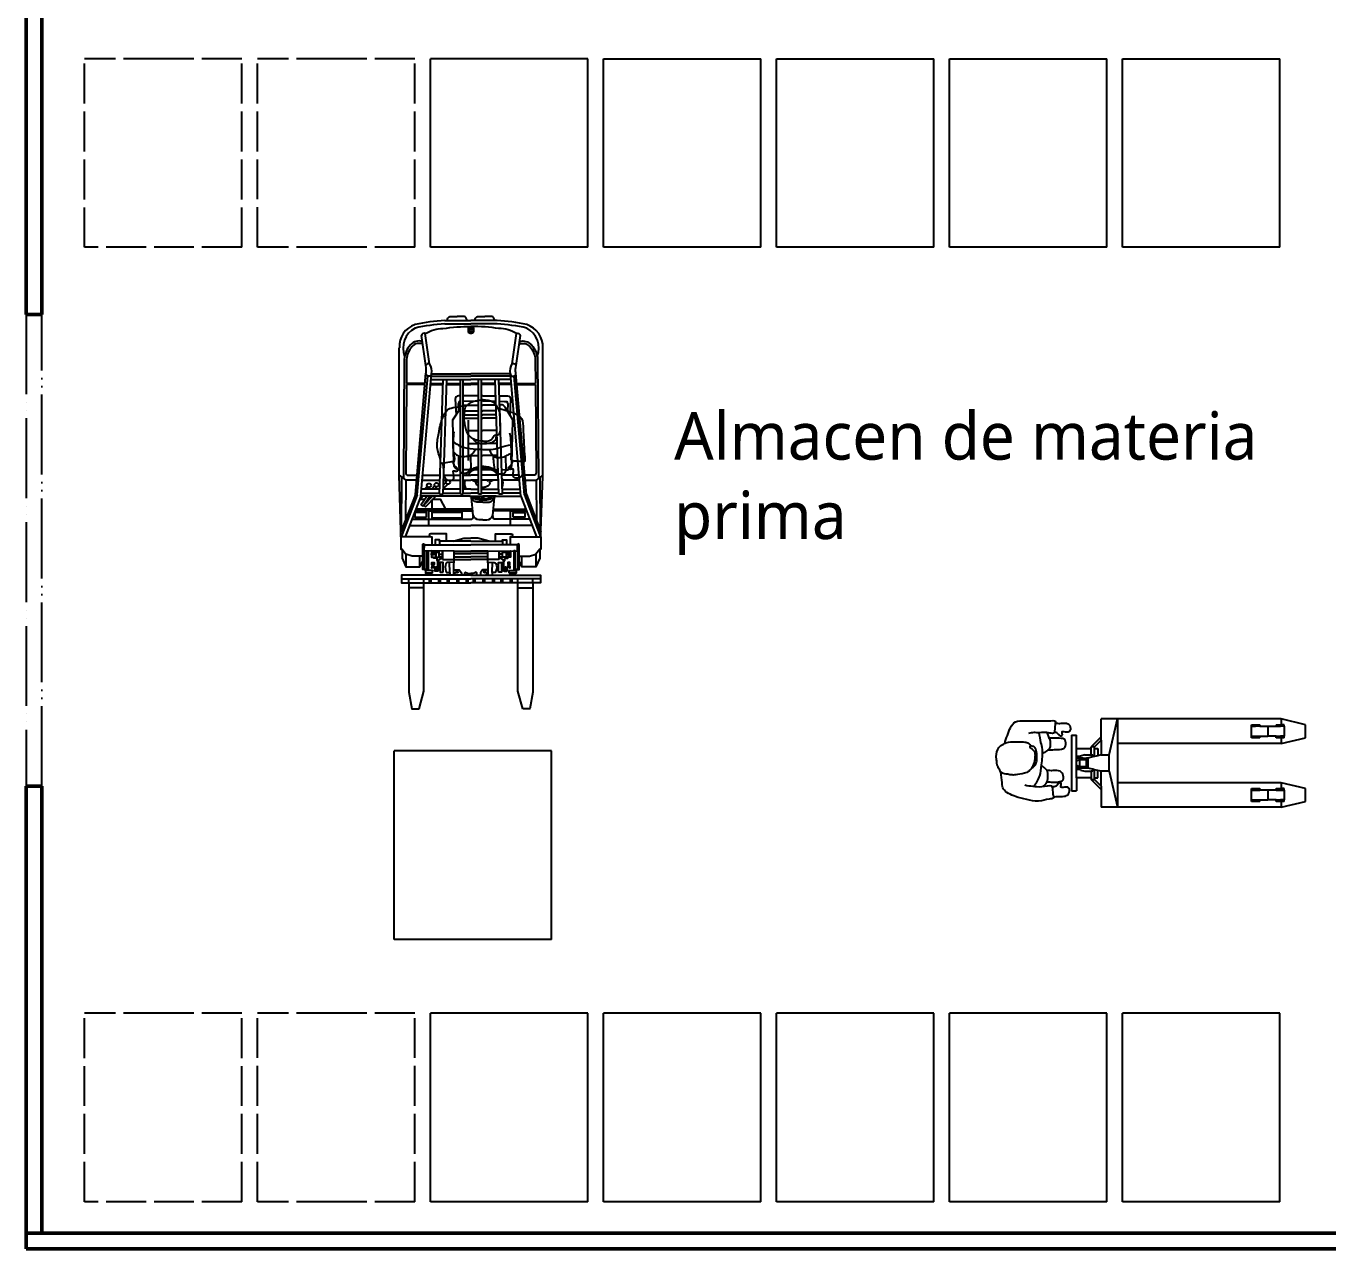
# Model space of a CAD drawing. Header units: millimetres. Extents: x 44692 to 659456, y -26273 to 96111.
# Drawn here: x 134160 to 142438, y -19262 to -11486 of the extents above; entities that cross this region are included whole.
import ezdxf

# ---------------------------------------------------------------- set-up
doc = ezdxf.new("R2010")
doc.units = ezdxf.units.MM
doc.header["$LTSCALE"] = 100
doc.linetypes.add('DASHEDX2', pattern=[3.048, 2.54, -0.508])
doc.linetypes.add('DIVIDEX2', pattern=[6.604, 5.08, -0.508, 0, -0.508, 0, -0.508])
for name, color, linetype in [('Area proceso', 90, 'DASHEDX2'), ('Mesas-estantes', 230, 'Continuous'), ('Personal', 171, 'Continuous'), ('Puertas', 43, 'DIVIDEX2'), ('rotulo', 211, 'Continuous'), ('Transporte semielaborado', 30, 'Continuous')]:
    doc.layers.add(name, color=color, linetype=linetype)
doc.layers.add('Paredes', color=7, linetype='Continuous', lineweight=50)
doc.styles.add('OpenSans', font='OpenSans-Regular.ttf')

# ---------------------------------------------------------------- blocks, each defined once
blk = doc.blocks.new('pa17-16')
for points, knots in [([(5.5575, 2.4391), (5.5549, 2.4218), (5.5525, 2.3852), (5.5491, 2.3329), (5.5712, 2.2599), (5.5431, 2.2589), (5.5029, 2.2526), (5.4793, 2.2435), (5.4785, 2.2813), (5.4499, 2.3438), (5.4658, 2.4235), (5.4776, 2.5033), (5.5116, 2.5798), (5.5552, 2.585), (5.608, 2.5962), (5.6336, 2.6001)], [0, 0, 0, 0, 0.404899, 0.829805, 1.276298, 1.516647, 1.885942, 2.122553, 2.418487, 2.881882, 3.382407, 3.897515, 4.613825, 5.020942, 5.393355, 5.393355, 5.393355, 5.393355]), ([(5.62, 2.5537), (5.6188, 2.5427), (5.6154, 2.5253), (5.6223, 2.4901), (5.6346, 2.4293), (5.661, 2.4064), (5.685, 2.3908), (5.7322, 2.3832), (5.7723, 2.3842), (5.7881, 2.3969), (5.8018, 2.4268), (5.8146, 2.4162), (5.8324, 2.4305), (5.8382, 2.4568), (5.8318, 2.5038), (5.8344, 2.5615), (5.8137, 2.5937), (5.7944, 2.6284), (5.7307, 2.6388), (5.7037, 2.6296), (5.6679, 2.626), (5.6442, 2.6055), (5.6228, 2.5961), (5.6214, 2.5667), (5.62, 2.5537)], [0, 0, 0, 0, 0.297584, 0.631064, 1.068635, 1.39533, 1.69617, 2.097861, 2.458938, 2.716293, 3.010442, 3.199165, 3.447293, 3.731671, 4.119196, 4.541864, 4.881702, 5.22714, 5.673063, 5.989311, 6.327668, 6.644571, 6.906626, 7.259736, 7.259736, 7.259736, 7.259736]), ([(5.8196, 2.5846), (5.837, 2.5819), (5.8817, 2.5675), (5.9755, 2.5418), (5.972, 2.4609), (5.9791, 2.3926), (5.9812, 2.315), (5.9891, 2.2612), (5.9692, 2.2664), (5.9401, 2.2663), (5.9063, 2.2668), (5.9005, 2.2811), (5.909, 2.3184), (5.9007, 2.3606), (5.9019, 2.4011), (5.8964, 2.4238), (5.8933, 2.4348)], [6.682038, 6.682038, 6.682038, 6.682038, 7.076266, 7.806153, 8.304227, 8.77662, 9.284333, 9.649979, 9.844608, 10.160206, 10.472731, 10.661147, 10.998544, 11.371438, 11.724832, 12.051545, 12.051545, 12.051545, 12.051545]), ([(5.5522, 2.3809), (5.573, 2.3653), (5.6222, 2.3398), (5.6924, 2.3383), (5.7952, 2.3323), (5.8376, 2.352), (5.881, 2.3613), (5.9019, 2.366)], [0, 0, 0, 0, 0.49262, 0.970296, 1.525877, 1.91054, 2.357805, 2.357805, 2.357805, 2.357805]), ([(5.6724, 2.3994), (5.675, 2.3947), (5.6837, 2.383), (5.7041, 2.3718), (5.7348, 2.3697), (5.774, 2.3728), (5.8085, 2.3874), (5.8116, 2.4015), (5.8144, 2.4199)], [0.121052, 0.121052, 0.121052, 0.121052, 0.297289, 0.584433, 0.895396, 1.26174, 1.600834, 1.760925, 1.760925, 1.760925, 1.760925]), ([(5.5552, 2.3206), (5.5597, 2.3147), (5.5706, 2.3043), (5.5892, 2.2916), (5.6248, 2.2913), (5.6613, 2.2967), (5.6731, 2.3154), (5.6858, 2.3299), (5.6912, 2.3378)], [0, 0, 0, 0, 0.262594, 0.520609, 0.853848, 1.185107, 1.43842, 1.738028, 1.738028, 1.738028, 1.738028]), ([(5.5867, 2.2952), (5.5866, 2.2877), (5.5872, 2.2667), (5.5883, 2.1873), (5.6353, 2.19), (5.6673, 2.2128), (5.6606, 2.2618), (5.6599, 2.2881), (5.6606, 2.3008)], [0.078483, 0.078483, 0.078483, 0.078483, 0.321516, 0.797556, 1.122606, 1.448668, 1.830958, 2.166281, 2.166281, 2.166281, 2.166281]), ([(5.7713, 2.3359), (5.7736, 2.3305), (5.7786, 2.3203), (5.7954, 2.2951), (5.8154, 2.2848), (5.8612, 2.2906), (5.8838, 2.3057), (5.8988, 2.3117), (5.9058, 2.3148)], [0, 0, 0, 0, 0.233477, 0.532145, 0.79329, 1.163492, 1.458071, 1.725911, 1.725911, 1.725911, 1.725911]), ([(5.7943, 2.2992), (5.7951, 2.2858), (5.7984, 2.2614), (5.8038, 2.2002), (5.8255, 2.1869), (5.8672, 2.191), (5.8755, 2.2117), (5.8718, 2.2605), (5.8715, 2.286), (5.871, 2.2978)], [0, 0, 0, 0, 0.353805, 0.775896, 1.041599, 1.377968, 1.615337, 2.001902, 2.313716, 2.313716, 2.313716, 2.313716]), ([(5.4915, 2.2484), (5.4936, 2.2374), (5.4981, 2.215), (5.4968, 2.1806), (5.512, 2.1445), (5.5569, 2.147), (5.5634, 2.1681), (5.5498, 2.2128), (5.5753, 2.1995), (5.5912, 2.209), (5.5741, 2.2257), (5.5617, 2.2339), (5.5559, 2.2515), (5.5556, 2.26)], [0, 0, 0, 0, 0.324329, 0.654038, 0.980089, 1.31306, 1.562526, 1.890179, 2.123217, 2.319335, 2.559559, 2.78492, 3.066636, 3.066636, 3.066636, 3.066636]), ([(5.9713, 2.2652), (5.9703, 2.2553), (5.9686, 2.234), (5.9786, 2.2017), (5.9668, 2.1644), (5.9218, 2.1628), (5.9134, 2.1832), (5.9229, 2.229), (5.8988, 2.2135), (5.882, 2.2215), (5.8976, 2.2397), (5.908, 2.248), (5.912, 2.2618), (5.9127, 2.2683)], [0.038839, 0.038839, 0.038839, 0.038839, 0.324329, 0.654038, 0.980089, 1.31306, 1.562526, 1.890179, 2.123217, 2.319335, 2.559559, 2.78492, 2.989829, 2.989829, 2.989829, 2.989829])]:
    blk.add_open_spline(points, degree=3, knots=knots)

msp = doc.modelspace()

# ---------------------------------------------------------------- linework, layer by layer
at = {"layer": 'Area proceso'}
for p, q in [((135032.328, -11693.923), (134532.328, -11693.923)), ((134532.328, -12892.546), (134532.328, -11693.923)), ((135532.328, -11693.923), (135032.328, -11693.923)), ((135532.328, -12892.546), (135532.328, -11693.923)), ((136132.327, -11693.586), (135632.327, -11693.586)), ((135632.327, -12892.208), (135632.327, -11693.586)), ((136632.327, -11693.586), (136132.327, -11693.586)), ((136632.327, -12892.208), (136632.327, -11693.586)), ((135532.328, -12892.546), (134532.328, -12892.546)), ((136132.327, -12892.208), (135632.327, -12892.208)), ((136632.327, -12892.208), (136132.327, -12892.208)), ((135032.328, -17763.318), (134532.328, -17763.318)), ((134532.328, -18961.941), (134532.328, -17763.318)), ((135532.328, -17763.318), (135032.328, -17763.318)), ((135532.328, -18961.941), (135532.328, -17763.318)), ((136132.327, -17762.981), (135632.327, -17762.981)), ((135632.327, -18961.604), (135632.327, -17762.981)), ((136632.327, -17762.981), (136132.327, -17762.981)), ((136632.327, -18961.604), (136632.327, -17762.981)), ((135532.328, -18961.941), (134532.328, -18961.941)), ((136132.327, -18961.604), (135632.327, -18961.604)), ((136632.327, -18961.604), (136132.327, -18961.604))]:
    msp.add_line(p, q, dxfattribs=at)
at = {"layer": 'Mesas-estantes'}
for p, q in [((137232.327, -11693.586), (136732.327, -11693.586)), ((136732.327, -12892.208), (136732.327, -11693.586)), ((137732.327, -11693.586), (137232.327, -11693.586)), ((137732.327, -12892.208), (137732.327, -11693.586)), ((137832.327, -12891.871), (137832.327, -11693.248)), ((137832.327, -11693.248), (138832.327, -11693.248)), ((138832.327, -12891.871), (138832.327, -11693.248)), ((138932.327, -12891.871), (138932.327, -11693.248)), ((138932.327, -11693.248), (139932.327, -11693.248)), ((139932.327, -12891.871), (139932.327, -11693.248)), ((140032.327, -12891.871), (140032.327, -11693.248)), ((140032.327, -11693.248), (141032.327, -11693.248)), ((141032.327, -12891.871), (141032.327, -11693.248)), ((141132.327, -12891.871), (141132.327, -11693.248)), ((141132.327, -11693.248), (142132.327, -11693.248)), ((142132.327, -12891.871), (142132.327, -11693.248)), ((137732.327, -12892.208), (136732.327, -12892.208)), ((138332.327, -12891.871), (137832.327, -12891.871)), ((138832.327, -12891.871), (138332.327, -12891.871)), ((139432.327, -12891.871), (138932.327, -12891.871)), ((139932.327, -12891.871), (139432.327, -12891.871)), ((140532.327, -12891.871), (140032.327, -12891.871)), ((141032.327, -12891.871), (140532.327, -12891.871)), ((141632.327, -12891.871), (141132.327, -12891.871)), ((142132.327, -12891.871), (141632.327, -12891.871)), ((137000.542, -16094.527), (136500.542, -16094.527)), ((136500.542, -17293.15), (136500.542, -16094.527)), ((137500.542, -16094.527), (137000.542, -16094.527)), ((137500.542, -17293.15), (137500.542, -16094.527)), ((137500.542, -17293.15), (136500.542, -17293.15)), ((137232.327, -17762.981), (136732.327, -17762.981)), ((136732.327, -18961.604), (136732.327, -17762.981)), ((137732.327, -17762.981), (137232.327, -17762.981)), ((137732.327, -18961.604), (137732.327, -17762.981)), ((138332.327, -17762.644), (137832.327, -17762.644)), ((137832.327, -18961.267), (137832.327, -17762.644)), ((138832.327, -17762.644), (138332.327, -17762.644)), ((138832.327, -18961.267), (138832.327, -17762.644)), ((139432.327, -17762.644), (138932.327, -17762.644)), ((138932.327, -18961.267), (138932.327, -17762.644)), ((139932.327, -17762.644), (139432.327, -17762.644)), ((139932.327, -18961.267), (139932.327, -17762.644)), ((140532.327, -17762.644), (140032.327, -17762.644)), ((140032.327, -18961.267), (140032.327, -17762.644)), ((141032.327, -17762.644), (140532.327, -17762.644)), ((141032.327, -18961.267), (141032.327, -17762.644)), ((141632.327, -17762.644), (141132.327, -17762.644)), ((141132.327, -18961.267), (141132.327, -17762.644)), ((142132.327, -17762.644), (141632.327, -17762.644)), ((142132.327, -18961.267), (142132.327, -17762.644)), ((137232.327, -18961.604), (136732.327, -18961.604)), ((137732.327, -18961.604), (137232.327, -18961.604)), ((138332.327, -18961.267), (137832.327, -18961.267)), ((138832.327, -18961.267), (138332.327, -18961.267)), ((139432.327, -18961.267), (138932.327, -18961.267)), ((139932.327, -18961.267), (139432.327, -18961.267)), ((140532.327, -18961.267), (140032.327, -18961.267)), ((141032.327, -18961.267), (140532.327, -18961.267)), ((141632.327, -18961.267), (141132.327, -18961.267)), ((142132.327, -18961.267), (141632.327, -18961.267))]:
    msp.add_line(p, q, dxfattribs=at)
at = {"layer": 'Paredes', "color": 0}
for p, q in [((134159.675, -12764.358), (134159.675, -3021.917)), ((134159.675, -12764.358), (134159.675, -12864.358)), ((137025.572, -19161.604), (137125.572, -19161.604)), ((134159.675, -19261.604), (143310.452, -19261.604))]:
    msp.add_line(p, q, dxfattribs=at)
at = {"layer": 'Paredes'}
for p, q in [((134259.675, -10476.822), (134259.675, -13318.822)), ((134259.675, -12864.358), (134259.675, -10622.68)), ((134159.675, -12864.358), (134159.675, -13318.822)), ((134259.675, -13318.822), (134259.675, -12864.358)), ((134159.675, -13318.822), (134259.675, -13318.822)), ((134159.675, -17512.981), (134159.675, -16318.822)), ((134159.675, -16318.822), (134259.675, -16318.822)), ((134259.675, -17512.981), (134259.675, -16318.822)), ((134159.675, -17512.981), (134159.675, -19261.604)), ((134259.675, -19161.604), (134259.675, -17512.981)), ((134159.675, -19161.604), (137025.572, -19161.604)), ((137125.572, -19161.604), (143110.452, -19161.604))]:
    msp.add_line(p, q, dxfattribs=at)
at = {"layer": 'Puertas'}
for p, q in [((134159.675, -13318.822), (134159.675, -16318.822)), ((134259.675, -16318.822), (134259.675, -13318.822))]:
    msp.add_line(p, q, dxfattribs=at)
at = {"layer": 'Transporte semielaborado'}
for p, q in [((136821.967, -13358.022), (136988.467, -13358.022)), ((136821.967, -13379.528), (136988.467, -13379.528)), ((137154.966, -13358.022), (136988.467, -13358.022)), ((137154.966, -13379.528), (136988.467, -13379.528)), ((136531.237, -14349.942), (136531.237, -13531.703)), ((137445.696, -14349.942), (137445.696, -13531.703)), ((136635.973, -14463.298), (136702.621, -13693.523)), ((136670.438, -14475.465), (136737.875, -13696.576)), ((136734.774, -13732.383), (136988.467, -13732.383)), ((136737.875, -13696.576), (136988.467, -13696.576)), ((136788.034, -14462.709), (136812.022, -13732.383)), ((136811.064, -14462.709), (136835.053, -13732.383)), ((137239.058, -13696.576), (136988.467, -13696.576)), ((137242.159, -13732.383), (136988.467, -13732.383)), ((137165.869, -14462.709), (137141.88, -13732.383)), ((137188.899, -14462.709), (137164.911, -13732.383)), ((137306.495, -14475.465), (137239.058, -13696.576)), ((137340.96, -14463.298), (137274.312, -13693.523)), ((136543.565, -14692.33), (136531.237, -14341.885)), ((136812.228, -14427.276), (136840.678, -14397.926)), ((136998.777, -14372.779), (137024.116, -14386.676)), ((137020.868, -14372.779), (137031.081, -14378.607)), ((137109.094, -14372.779), (137098.881, -14378.607)), ((137131.184, -14372.779), (137105.846, -14386.676)), ((137433.368, -14692.33), (137445.696, -14349.942)), ((136657.976, -14508.189), (136681.445, -14475.465)), ((136828.749, -14475.465), (136670.438, -14475.465)), ((136681.713, -14538.151), (136726.671, -14475.465)), ((136700.073, -14542.979), (136765.517, -14475.465)), ((136713.349, -14430.979), (136721.728, -14419.296)), ((136758.575, -14430.979), (136769.597, -14415.611)), ((136981.778, -14475.465), (136823.467, -14475.465)), ((137003.167, -14598.089), (136991.136, -14483.491)), ((137059.321, -14430.979), (137059.321, -14418.921)), ((137059.321, -14491.899), (137059.321, -14475.465)), ((137070.641, -14430.979), (137070.641, -14418.896)), ((137070.641, -14491.886), (137070.641, -14475.465)), ((137126.795, -14598.089), (137138.826, -14483.491)), ((137148.184, -14475.465), (137306.495, -14475.465)), ((136998.863, -14557.097), (136638.953, -14557.097)), ((136669.4, -14529.32), (136681.713, -14538.151)), ((136689.193, -14532.432), (136700.073, -14542.979)), ((136721.275, -14569.105), (137000.124, -14569.105)), ((137240.868, -14569.105), (137129.838, -14569.105)), ((137131.099, -14557.097), (137337.981, -14557.097)), ((136614.273, -14620.547), (136994.255, -14620.547)), ((137362.661, -14620.547), (137135.707, -14620.547)), ((136543.565, -14732.692), (136543.565, -14692.33)), ((137433.368, -14732.692), (137433.368, -14692.33)), ((141099.043, -15891.482), (140995.029, -15891.482)), ((140995.029, -16004.271), (140995.029, -15891.482)), ((141047.036, -16120.313), (141099.043, -15891.482)), ((142139.183, -15891.482), (141099.043, -15891.482)), ((141099.043, -15891.482), (141099.043, -16047.503)), ((142139.183, -15891.482), (142139.183, -15927.887)), ((142295.204, -15927.887), (142139.183, -15891.482)), ((141951.958, -15927.887), (141976.941, -15927.887)), ((141951.958, -15938.288), (141951.958, -15927.887)), ((141951.958, -16000.697), (141951.958, -15938.288)), ((141951.958, -15938.288), (141976.941, -15938.288)), ((141976.941, -15927.887), (141976.941, -15938.288)), ((141976.941, -15927.887), (142003.965, -15927.887)), ((142003.965, -15938.288), (141976.941, -15938.288)), ((142003.965, -15927.887), (142003.965, -15938.288)), ((142003.965, -15938.288), (142055.972, -15938.288)), ((142055.972, -15938.288), (142055.972, -16000.697)), ((142055.972, -15938.288), (142107.979, -15938.288)), ((142107.979, -15927.887), (142107.979, -15938.288)), ((142107.979, -15927.887), (142135.003, -15927.887)), ((142107.979, -15938.288), (142135.003, -15938.288)), ((142135.003, -15938.288), (142135.003, -15927.887)), ((142135.003, -15927.887), (142139.183, -15927.887)), ((142159.986, -15938.288), (142135.003, -15938.288)), ((142159.986, -15927.887), (142139.183, -15927.887)), ((142159.986, -15938.288), (142159.986, -15927.887)), ((142159.986, -15938.288), (142159.986, -16000.697)), ((142295.204, -16011.098), (142295.204, -15927.887)), ((140807.803, -15995.496), (140839.007, -15995.496)), ((140807.803, -15995.496), (140807.803, -16349.144)), ((140839.007, -16078.707), (140839.007, -15995.496)), ((140995.029, -16004.271), (140932.62, -16068.306)), ((140995.029, -16025.616), (140953.423, -16068.306)), ((140995.029, -16025.616), (140995.029, -16004.271)), ((140995.029, -16025.616), (140995.029, -16120.313)), ((141099.043, -16047.503), (141099.043, -16297.137)), ((142139.183, -16047.503), (141099.043, -16047.503)), ((141951.958, -16011.098), (141951.958, -16000.697)), ((141951.958, -16000.697), (141976.941, -16000.697)), ((141976.941, -16011.098), (141951.958, -16011.098)), ((141976.941, -16011.098), (141976.941, -16000.697)), ((141976.941, -16000.697), (142003.965, -16000.697)), ((142003.965, -16011.098), (141976.941, -16011.098)), ((142003.965, -16011.098), (142003.965, -16000.697)), ((142003.965, -16000.697), (142055.972, -16000.697)), ((142107.979, -16000.697), (142055.972, -16000.697)), ((142107.979, -16000.697), (142135.003, -16000.697)), ((142107.979, -16011.098), (142107.979, -16000.697)), ((142135.003, -16011.098), (142107.979, -16011.098)), ((142135.003, -16011.098), (142135.003, -16000.697)), ((142159.986, -16000.697), (142135.003, -16000.697)), ((142139.183, -16011.098), (142135.003, -16011.098)), ((142139.183, -16047.503), (142295.204, -16011.098)), ((142139.183, -16011.098), (142139.183, -16047.503)), ((142159.986, -16011.098), (142139.183, -16011.098)), ((142159.986, -16011.098), (142159.986, -16000.697)), ((140839.007, -16130.714), (140839.007, -16078.707)), ((140839.007, -16078.707), (140932.62, -16078.707)), ((140839.007, -16141.116), (140839.007, -16130.714)), ((140861.577, -16130.714), (140839.007, -16130.714)), ((140851.176, -16141.116), (140839.007, -16141.116)), ((140839.007, -16151.517), (140839.007, -16141.116)), ((140861.577, -16130.714), (140851.176, -16141.116)), ((140880.613, -16141.116), (140851.176, -16141.116)), ((140865.011, -16127.281), (140861.577, -16130.714)), ((140891.014, -16120.313), (140865.011, -16127.281)), ((140880.613, -16141.116), (140880.613, -16151.517)), ((140880.613, -16141.116), (140901.416, -16141.116)), ((140891.014, -16120.313), (140932.62, -16120.313)), ((140901.416, -16141.116), (140901.416, -16151.517)), ((140911.817, -16141.116), (140901.416, -16141.116)), ((140943.021, -16132.9), (140911.817, -16140.452)), ((140911.817, -16140.452), (140911.817, -16141.116)), ((140911.817, -16141.116), (140911.817, -16151.517)), ((140932.62, -16078.707), (140932.62, -16068.306)), ((140953.423, -16068.306), (140932.62, -16068.306)), ((140932.62, -16120.313), (140932.62, -16078.707)), ((140932.62, -16120.313), (140943.021, -16120.313)), ((140943.021, -16120.313), (140943.021, -16132.9)), ((140953.423, -16130.382), (140943.021, -16132.9)), ((140953.423, -16078.707), (140953.423, -16068.306)), ((140953.423, -16130.382), (140953.423, -16078.707)), ((140953.423, -16078.707), (140974.226, -16078.707)), ((140974.226, -16125.348), (140953.423, -16130.382)), ((140974.226, -16078.707), (140974.226, -16125.348)), ((140995.029, -16120.313), (140974.226, -16125.348)), ((140995.029, -16120.313), (141047.036, -16120.313)), ((141047.036, -16224.327), (141047.036, -16120.313)), ((140839.007, -16151.517), (140846.837, -16154.76)), ((140839.007, -16156.718), (140839.007, -16151.517)), ((140846.837, -16154.76), (140839.007, -16156.718)), ((140839.007, -16187.922), (140839.007, -16156.718)), ((140839.007, -16187.922), (140846.837, -16189.88)), ((140839.007, -16193.123), (140839.007, -16187.922)), ((140846.837, -16189.88), (140839.007, -16193.123)), ((140839.007, -16203.524), (140839.007, -16193.123)), ((140851.176, -16203.524), (140839.007, -16203.524)), ((140839.007, -16213.926), (140839.007, -16203.524)), ((140839.007, -16265.933), (140839.007, -16213.926)), ((140861.577, -16213.926), (140839.007, -16213.926)), ((140859.81, -16151.517), (140846.837, -16154.76)), ((140846.837, -16189.88), (140859.81, -16193.123)), ((140851.176, -16203.524), (140861.577, -16213.926)), ((140880.613, -16203.524), (140851.176, -16203.524)), ((140859.81, -16193.123), (140859.81, -16151.517)), ((140880.613, -16151.517), (140859.81, -16151.517)), ((140859.81, -16193.123), (140880.613, -16193.123)), ((140861.577, -16213.926), (140865.011, -16217.359)), ((140865.011, -16217.359), (140891.014, -16224.327)), ((140901.416, -16151.517), (140880.613, -16151.517)), ((140880.613, -16193.123), (140880.613, -16203.524)), ((140880.613, -16193.123), (140901.416, -16193.123)), ((140901.416, -16203.524), (140880.613, -16203.524)), ((140891.014, -16224.327), (140932.62, -16224.327)), ((140901.416, -16193.123), (140901.416, -16151.517)), ((140901.416, -16151.517), (140911.817, -16151.517)), ((140901.416, -16193.123), (140901.416, -16203.524)), ((140901.416, -16193.123), (140911.817, -16193.123)), ((140911.817, -16203.524), (140901.416, -16203.524)), ((140911.817, -16151.517), (140911.817, -16193.123)), ((140911.817, -16193.123), (140911.817, -16203.524)), ((140911.817, -16203.524), (140911.817, -16204.188)), ((140943.021, -16211.74), (140911.817, -16204.188)), ((140932.62, -16224.327), (140932.62, -16265.933)), ((140943.021, -16224.327), (140932.62, -16224.327)), ((140943.021, -16211.74), (140943.021, -16224.327)), ((140953.423, -16214.258), (140943.021, -16211.74)), ((140953.423, -16265.933), (140953.423, -16214.258)), ((140974.226, -16219.292), (140953.423, -16214.258)), ((140974.226, -16265.933), (140974.226, -16219.292)), ((140995.029, -16224.327), (140974.226, -16219.292)), ((141047.036, -16224.327), (140995.029, -16224.327)), ((140995.029, -16319.024), (140995.029, -16224.327)), ((141047.036, -16224.327), (141099.043, -16453.158)), ((140932.62, -16265.933), (140839.007, -16265.933)), ((140839.007, -16265.933), (140839.007, -16349.144)), ((140932.62, -16265.933), (140932.62, -16276.334)), ((140995.029, -16340.369), (140932.62, -16276.334)), ((140932.62, -16276.334), (140953.423, -16276.334)), ((140953.423, -16276.334), (140953.423, -16265.933)), ((140953.423, -16265.933), (140974.226, -16265.933)), ((140995.029, -16319.024), (140953.423, -16276.334)), ((142139.183, -16297.137), (141099.043, -16297.137)), ((141099.043, -16297.137), (141099.043, -16453.158)), ((142295.204, -16333.542), (142139.183, -16297.137)), ((142139.183, -16297.137), (142139.183, -16333.542)), ((140807.803, -16349.144), (140839.007, -16349.144)), ((140995.029, -16319.024), (140995.029, -16340.369)), ((140995.029, -16340.369), (140995.029, -16453.158)), ((141951.958, -16333.542), (141976.941, -16333.542)), ((141951.958, -16343.943), (141951.958, -16333.542)), ((141951.958, -16406.352), (141951.958, -16343.943)), ((141951.958, -16343.943), (141976.941, -16343.943)), ((141976.941, -16333.542), (141976.941, -16343.943)), ((141976.941, -16333.542), (142003.965, -16333.542)), ((141976.941, -16343.943), (142003.965, -16343.943)), ((142003.965, -16333.542), (142003.965, -16343.943)), ((142055.972, -16343.943), (142003.965, -16343.943)), ((142055.972, -16343.943), (142055.972, -16406.352)), ((142107.979, -16343.943), (142055.972, -16343.943)), ((142107.979, -16343.943), (142107.979, -16333.542)), ((142107.979, -16333.542), (142135.003, -16333.542)), ((142107.979, -16343.943), (142135.003, -16343.943)), ((142135.003, -16343.943), (142135.003, -16333.542)), ((142135.003, -16333.542), (142139.183, -16333.542)), ((142135.003, -16343.943), (142159.986, -16343.943)), ((142159.986, -16333.542), (142139.183, -16333.542)), ((142159.986, -16343.943), (142159.986, -16333.542)), ((142159.986, -16343.943), (142159.986, -16406.352)), ((142295.204, -16416.753), (142295.204, -16333.542)), ((141099.043, -16453.158), (140995.029, -16453.158)), ((142139.183, -16453.158), (141099.043, -16453.158)), ((141951.958, -16416.753), (141951.958, -16406.352)), ((141951.958, -16406.352), (141976.941, -16406.352)), ((141976.941, -16416.753), (141951.958, -16416.753)), ((141976.941, -16416.753), (141976.941, -16406.352)), ((141976.941, -16406.352), (142003.965, -16406.352)), ((142003.965, -16416.753), (141976.941, -16416.753)), ((142003.965, -16416.753), (142003.965, -16406.352)), ((142003.965, -16406.352), (142055.972, -16406.352)), ((142107.979, -16406.352), (142055.972, -16406.352)), ((142107.979, -16416.753), (142107.979, -16406.352)), ((142107.979, -16406.352), (142135.003, -16406.352)), ((142135.003, -16416.753), (142107.979, -16416.753)), ((142135.003, -16416.753), (142135.003, -16406.352)), ((142159.986, -16406.352), (142135.003, -16406.352)), ((142139.183, -16416.753), (142135.003, -16416.753)), ((142159.986, -16416.753), (142139.183, -16416.753)), ((142139.183, -16416.753), (142139.183, -16453.158)), ((142139.183, -16453.158), (142295.204, -16416.753)), ((142159.986, -16416.753), (142159.986, -16406.352))]:
    msp.add_line(p, q, dxfattribs=at)
for points in [[(136698.378, -13440.352, -0.12839317), (136810.122, -13408.796, -0.03951474), (136988.467, -13395.437, 1.63814812)], [(136839.346, -13358.022, -0.53388347), (136865.636, -13332.159), (136900.392, -13332.159)], [(136961.439, -13358.022, 0.53388347), (136935.149, -13332.159), (136900.392, -13332.159)], [(136988.467, -13405.101), (136971.861, -13405.37), (136971.861, -13431.786, 0.23093741), (136971.861, -13431.786, -1.42736887)], [(136988.467, -13405.101), (136971.861, -13405.37), (136971.861, -13431.786, 0.23093741), (136971.861, -13431.786, -1.42736887)], [(137278.555, -13440.352, 0.12839317), (137166.811, -13408.796, 0.03951474), (136988.467, -13395.437, -1.63814812)], [(136988.467, -13405.101), (137005.072, -13405.37), (137005.072, -13431.786, -0.23093741), (137005.072, -13431.786, 1.42736887)], [(136988.467, -13405.101), (137005.072, -13405.37), (137005.072, -13431.786, -0.23093741), (137005.072, -13431.786, 1.42736887)], [(137015.494, -13358.022, -0.53388347), (137041.785, -13332.159), (137076.541, -13332.159)], [(137137.588, -13358.022, 0.53388347), (137111.297, -13332.159), (137076.541, -13332.159)], [(136679.503, -13491.09, 0.29174969), (136603.831, -13512.967, 0.17249408), (136564.664, -13604.568), (136558.94, -14362.02)], [(136698.378, -13440.352, 0.47269039), (136674.138, -13453.24, -10.01751162)], [(136702.92, -13691.069, 0.10368536), (136701.191, -13644.099), (136674.138, -13453.24)], [(136737.875, -13696.576, 0.17440303), (136725.617, -13632.52), (136698.378, -13440.352)], [(136971.861, -13431.786, 0.43681901), (137005.072, -13431.786, 1.02862833)], [(137005.072, -13431.786, -0.43681901), (136971.861, -13431.786, -1.02862833)], [(137239.058, -13696.576, -0.17440303), (137251.316, -13632.52), (137278.555, -13440.352)], [(137274.013, -13691.069, -0.10368536), (137275.742, -13644.099), (137302.795, -13453.24)], [(137278.555, -13440.352, -0.47269039), (137302.795, -13453.24, 10.01751162)], [(137297.43, -13491.09, -0.29174969), (137373.102, -13512.967, -0.17249408), (137412.27, -13604.568), (137417.993, -14362.02)], [(136681.863, -13507.735, 0.32531595), (136614.89, -13522.929, 0.17208371), (136579.544, -13605.1), (136578.387, -13758.152)], [(137295.071, -13507.735, -0.32531595), (137362.043, -13522.929, -0.17208371), (137397.389, -13605.1), (137398.546, -13758.152)], [(136725.617, -13632.52, 0.32735928), (136701.191, -13644.099, 0.32735928)], [(137251.316, -13632.52, -0.32735928), (137275.742, -13644.099, -0.32735928)], [(136737.875, -13696.576, -1.04694226), (136702.92, -13691.069, -0.11933666)], [(137239.058, -13696.576, 1.04694226), (137274.013, -13691.069, 0.11933666)], [(136578.339, -13764.47), (136574.099, -14325.651, 0.4164284), (136590.071, -14341.744), (136646.497, -14341.744)], [(137398.594, -13764.47), (137402.834, -14325.651, -0.4164284), (137386.862, -14341.744), (137330.436, -14341.744)], [(136921.417, -13837.887), (136908.724, -13837.934, 0.40282858), (136888.952, -13857.139), (136894.281, -13957.795)], [(137168.371, -13837.738), (137221.238, -13837.934, -0.40282858), (137241.01, -13857.139), (137235.681, -13957.795)], [(137183.755, -14306.093), (137214.43, -14307.413, 0.42792537), (137249.543, -14272.274), (137255.549, -13988.769), (137207.677, -13914.136, 0.45596216), (137170.281, -13895.867)], [(136921.417, -14307.159), (136915.532, -14307.413, -0.42792537), (136880.419, -14272.274), (136874.413, -13988.769), (136921.417, -13915.489)], [(137064.981, -14512.316), (137025.845, -14512.316, -0.24620148), (137002.362, -14500.007, -0.05199749), (136990.928, -14481.108, -0.05199749)], [(137064.981, -14512.316), (137104.116, -14512.316, 0.24620148), (137127.6, -14500.007, 0.05245036), (137139.116, -14480.934, 0.05245036)], [(137064.981, -14625.899), (137040.942, -14625.899, -0.29012804), (137003.201, -14598.413, -0.1084045)], [(137064.981, -14625.899), (137089.02, -14625.899, 0.29384742), (137126.795, -14598.089, 0.1084045)], [(136732.587, -14732.692), (136543.565, -14732.692), (136543.565, -14811.35), (136551.051, -14811.35), (136551.051, -14869.407), (136575.381, -14923.719), (136663.965, -14923.719), (136682.056, -14887.511), (136682.056, -14783.859, -1), (136692.273, -14783.859, -0.5747259)], [(136832.943, -14761.547), (136832.943, -14714.588), (136732.587, -14714.588, 1), (136732.587, -14732.692), (136740.073, -14732.692), (136740.073, -14783.859)], [(137143.99, -14761.547), (137143.99, -14714.588), (137244.346, -14714.588, -1), (137244.346, -14732.692), (137236.86, -14732.692), (137236.86, -14783.859)], [(137244.346, -14732.692), (137433.368, -14732.692), (137433.368, -14811.35), (137425.882, -14811.35), (137425.882, -14869.407), (137401.553, -14923.719), (137312.968, -14923.719), (137294.877, -14887.511), (137294.877, -14783.859, 1), (137284.66, -14783.859, 0.5747259)], [(136880.252, -14894.362), (136839.811, -14895.627, 0.30044439), (136829.206, -14903.118, 0.18821426), (136829.206, -14951.187, 0.04017204), (136833.842, -14960.726), (136854.159, -14960.726), (136854.159, -14977.423)], [(137096.681, -14894.362), (137137.122, -14895.627, -0.30044439), (137147.727, -14903.118, -0.18821426), (137147.727, -14951.187, -0.04017204), (137143.091, -14960.726), (137122.774, -14960.726), (137122.774, -14977.423)], [(136950.064, -14977.423), (136950.064, -14965.452, -0.66296492), (136959.122, -14960.205, 0.07469422), (136975.652, -14967.18), (136988.467, -14967.18)], [(137026.869, -14977.423), (137026.869, -14965.452, 0.66296492), (137017.811, -14960.205, -0.07469422), (137001.281, -14967.18), (136988.467, -14967.18)]]:
    msp.add_lwpolyline(points, format="xyb", dxfattribs=at)
for points in [[(136646.869, -14466.519), (136714.133, -13711.238)], [(136736.531, -13712.099), (136988.467, -13712.099)], [(136921.417, -14462.709), (136921.417, -13732.383)], [(136939.409, -14462.709), (136939.409, -13732.383)], [(137240.402, -13712.099), (136988.467, -13712.099)], [(137037.524, -14462.709), (137037.524, -13732.383)], [(137055.517, -14462.709), (137055.517, -13732.383)], [(137330.064, -14466.519), (137262.8, -13711.238)], [(136696.9, -13765.366), (136578.339, -13764.47)], [(136696.948, -13759.048), (136578.387, -13758.152)], [(136696.948, -13759.048), (136578.387, -13758.152)], [(136732.443, -13759.316), (136811.138, -13759.316)], [(136732.443, -13759.316), (136811.138, -13759.316)], [(136732.443, -13765.634), (136811.138, -13765.634)], [(136834.168, -13759.316), (136921.417, -13759.316)], [(136834.168, -13759.316), (136921.417, -13759.316)], [(136834.168, -13765.634), (136921.417, -13765.634)], [(136939.409, -13759.316), (136988.467, -13759.316)], [(136939.409, -13759.316), (136988.467, -13759.316)], [(136939.409, -13765.634), (136988.467, -13765.634)], [(137037.524, -13759.316), (136988.467, -13759.316)], [(137037.524, -13759.316), (136988.467, -13759.316)], [(137037.524, -13765.634), (136988.467, -13765.634)], [(137142.765, -13759.316), (137055.517, -13759.316)], [(137142.765, -13759.316), (137055.517, -13759.316)], [(137142.765, -13765.634), (137055.517, -13765.634)], [(137244.491, -13759.316), (137165.795, -13759.316)], [(137244.491, -13759.316), (137165.795, -13759.316)], [(137244.491, -13765.634), (137165.795, -13765.634)], [(137279.986, -13759.048), (137398.546, -13758.152)], [(137279.986, -13759.048), (137398.546, -13758.152)], [(137280.033, -13765.366), (137398.594, -13764.47)], [(136921.417, -13872.784), (136913.958, -13873.433), (136907.561, -13889.728), (136910.043, -13933.221)], [(137037.524, -13837.455), (136939.409, -13837.82)], [(137037.524, -13870.082), (136939.409, -13872.03)], [(136939.409, -13895.867), (137037.524, -13895.867)], [(137064.981, -13837.352), (137055.517, -13837.388)], [(137064.981, -13869.538), (137055.517, -13869.725)], [(137055.517, -13895.867), (137064.981, -13895.867)], [(137064.981, -13837.352), (137145.338, -13837.652)], [(137064.981, -13869.538), (137146.439, -13871.154)], [(137147.25, -13895.867), (137064.981, -13895.867)], [(137169.484, -13871.612), (137202.628, -13872.269), (137216.004, -13873.433), (137222.401, -13889.728), (137219.919, -13933.221)], [(136939.409, -13931.522), (137037.524, -13931.522)], [(136939.409, -13958.655), (137037.524, -13958.655)], [(136939.409, -13979.038), (137037.524, -13979.038)], [(137055.517, -13931.522), (137064.981, -13931.522)], [(137055.517, -13958.655), (137064.981, -13958.655)], [(137055.517, -13979.038), (137064.981, -13979.038)], [(137148.421, -13931.522), (137064.981, -13931.522)], [(137149.313, -13958.655), (137064.981, -13958.655)], [(137149.982, -13979.038), (137064.981, -13979.038)], [(136974.045, -14248.19), (136974.045, -13990.818)], [(136974.045, -14057.339), (137037.524, -14057.339)], [(137055.517, -14057.339), (137064.981, -14057.339)], [(137152.554, -14057.339), (137064.981, -14057.339)], [(136974.045, -14140), (137037.524, -14140)], [(137055.517, -14140), (137064.981, -14140)], [(137155.269, -14140), (137064.981, -14140)], [(136972.179, -14216.519), (137037.524, -14216.519)], [(137055.517, -14216.519), (137064.981, -14216.519)], [(137157.783, -14216.519), (137064.981, -14216.519)], [(136946.207, -14306.093), (136939.409, -14306.385)], [(136946.207, -14306.093), (136990.307, -14306.093)], [(137011.118, -14306.093), (137037.524, -14306.093)], [(137055.517, -14306.093), (137119.051, -14306.093)], [(137139.847, -14306.093), (137160.725, -14306.093)], [(136531.237, -14341.885), (136573.743, -14372.779)], [(136546.887, -14692.33), (136548.636, -14354.531)], [(136573.743, -14372.779), (136571.813, -14628.249)], [(136643.81, -14372.779), (136573.743, -14372.779)], [(136679.328, -14372.779), (136790.988, -14372.779)], [(136682.015, -14341.744), (136792.007, -14341.744)], [(136812.968, -14404.741), (136829.798, -14387.379)], [(136814.018, -14372.779), (136921.417, -14372.779)], [(136815.037, -14341.744), (136921.417, -14341.744)], [(136939.409, -14341.744), (136988.467, -14341.744)], [(136939.409, -14372.779), (136988.467, -14372.779)], [(137037.524, -14341.744), (136988.467, -14341.744)], [(137037.524, -14372.779), (136988.467, -14372.779)], [(137161.896, -14341.744), (137055.517, -14341.744)], [(137162.915, -14372.779), (137055.517, -14372.779)], [(137294.918, -14341.744), (137184.926, -14341.744)], [(137297.605, -14372.779), (137185.946, -14372.779)], [(137333.123, -14372.779), (137403.19, -14372.779)], [(137445.696, -14341.885), (137403.19, -14372.779)], [(137403.19, -14372.779), (137405.121, -14628.249)], [(137430.046, -14692.33), (137428.297, -14354.531)], [(136635.973, -14463.298), (136543.565, -14700.871)], [(136646.869, -14466.519), (136545.43, -14732.692)], [(136670.67, -14475.555), (136570.652, -14732.692)], [(136669.4, -14529.32), (136708.023, -14475.465)], [(136672.171, -14455.446), (136788.272, -14455.446)], [(136789.076, -14430.979), (136674.289, -14430.979)], [(136689.193, -14532.432), (136744.413, -14475.465)], [(136694.702, -14430.979), (136709.415, -14410.465)], [(136739.928, -14430.979), (136757.283, -14406.78)], [(136787.534, -14430.979), (136789.13, -14429.333)], [(136788.034, -14462.709), (136811.064, -14462.709)], [(136811.303, -14455.446), (136921.417, -14455.446)], [(136921.417, -14430.979), (136812.106, -14430.979)], [(136921.417, -14462.709), (136939.409, -14462.709)], [(136958.054, -14430.979), (136939.409, -14430.979)], [(136939.409, -14455.446), (136988.467, -14455.446)], [(136988.467, -14430.979), (136958.054, -14430.979)], [(136981.778, -14475.465), (137064.981, -14475.465)], [(136988.467, -14430.979), (137037.524, -14430.979)], [(137037.524, -14455.446), (136988.467, -14455.446)], [(137055.517, -14462.709), (137037.524, -14462.709)], [(137055.517, -14430.979), (137164.827, -14430.979)], [(137165.631, -14455.446), (137055.517, -14455.446)], [(137148.184, -14475.465), (137064.981, -14475.465)], [(137188.899, -14462.709), (137165.869, -14462.709)], [(137187.857, -14430.979), (137302.644, -14430.979)], [(137304.762, -14455.446), (137188.661, -14455.446)], [(137306.264, -14475.555), (137406.282, -14732.692)], [(137330.064, -14466.519), (137431.504, -14732.692)], [(137340.96, -14463.298), (137433.368, -14700.871)], [(136721.275, -14660.935), (136721.275, -14569.105), (136634.282, -14569.105)], [(136663.332, -14494.418), (136694.402, -14494.458)], [(136713.032, -14494.482), (136725.963, -14494.498)], [(136742.393, -14557.097), (136742.393, -14499.32)], [(136747.041, -14494.525), (136792.29, -14494.584), (136826.33, -14557.097)], [(137240.868, -14660.935), (137240.868, -14569.105), (137342.652, -14569.105)], [(136598.563, -14660.935), (136988.467, -14660.935)], [(137378.37, -14660.935), (136988.467, -14660.935)], [(136551.051, -14811.35), (136575.381, -14844.437)], [(136880.822, -14824.46), (136691.955, -14822.919), (136692.273, -14783.859), (136988.467, -14783.859)], [(136788.657, -14761.409), (136788.686, -14752.042), (136761.907, -14752.042), (136761.907, -14783.859)], [(136988.467, -14762.033), (136788.657, -14761.409), (136788.657, -14783.859)], [(136875.589, -14761.68), (136944.136, -14742.521), (136988.467, -14742.521)], [(137101.344, -14761.68), (137032.798, -14742.521), (136988.467, -14742.521)], [(136988.467, -14762.033), (137188.276, -14761.409), (137188.276, -14783.859)], [(137096.111, -14824.46), (137284.978, -14822.919), (137284.66, -14783.859), (136988.467, -14783.859)], [(137188.276, -14761.409), (137188.247, -14752.042), (137215.026, -14752.042), (137215.026, -14783.859)], [(137425.882, -14811.35), (137401.553, -14844.437)], [(136682.056, -14855.673), (136615.306, -14856.298), (136575.381, -14844.437), (136575.381, -14923.719)], [(136663.965, -14923.719), (136663.965, -14855.843)], [(136691.955, -14822.919), (136691.955, -14941.042), (136682.056, -14941.042), (136682.056, -14887.511)], [(136754.737, -14908.59), (136740.116, -14911.028), (136740.116, -14896.668), (136754.737, -14896.668), (136754.737, -14908.59)], [(136753.112, -14946.928), (136773.419, -14941.103), (136773.69, -14931.62), (136778.969, -14927.42), (136778.969, -14890.165), (136773.148, -14881.495), (136773.148, -14873.231), (136768.681, -14868.49), (136752.977, -14868.49), (136758.121, -14862.228)], [(136797.74, -14862.228), (136797.245, -14872.147), (136783.166, -14882.579), (136783.166, -14948.283), (136775.991, -14951.399), (136760.829, -14951.399), (136753.112, -14946.928)], [(136807.996, -14878.147), (136988.467, -14878.147)], [(136854.159, -14960.726), (136852.104, -14894.994)], [(136879.574, -14977.423), (136880.822, -14824.46), (136988.467, -14824.46)], [(136880.522, -14861.259), (136988.467, -14861.259)], [(136880.7, -14839.416), (136988.467, -14839.416)], [(137097.359, -14977.423), (137096.111, -14824.46), (136988.467, -14824.46)], [(137096.233, -14839.416), (136988.467, -14839.416)], [(137096.411, -14861.259), (136988.467, -14861.259)], [(137168.938, -14878.147), (136988.467, -14878.147)], [(137122.774, -14960.726), (137124.829, -14894.994)], [(137179.193, -14862.228), (137179.688, -14872.147), (137193.767, -14882.579), (137193.767, -14948.283), (137200.942, -14951.399), (137216.104, -14951.399), (137223.821, -14946.928)], [(137223.821, -14946.928), (137203.514, -14941.103), (137203.244, -14931.62), (137197.964, -14927.42), (137197.964, -14890.165), (137203.785, -14881.495), (137203.785, -14873.231), (137208.253, -14868.49), (137223.956, -14868.49), (137218.812, -14862.228)], [(137222.196, -14908.59), (137236.817, -14911.028), (137236.817, -14896.668), (137222.196, -14896.668), (137222.196, -14908.59)], [(137284.978, -14822.919), (137284.978, -14941.042), (137294.877, -14941.042), (137294.877, -14887.511)], [(137294.877, -14855.673), (137361.627, -14856.298), (137401.553, -14844.437), (137401.553, -14923.719)], [(137312.968, -14923.719), (137312.968, -14855.843)], [(136988.467, -14977.423), (136546.922, -14977.423), (136546.922, -15000.96), (136988.467, -15000.96)], [(136738.201, -14977.423), (136738.201, -14964.609), (136707.01, -14964.609), (136707.01, -14977.423)], [(136754.737, -14908.59), (136746.156, -14920.248), (136740.116, -14920.248), (136740.116, -14933.163), (136740.116, -14926.705), (136754.012, -14926.705), (136754.012, -14917.043)], [(136769.764, -14936.226), (136758.933, -14936.09), (136755.278, -14932.026), (136768.004, -14924.304), (136769.764, -14936.226)], [(136895.956, -14977.423), (136879.732, -14958.033)], [(136879.859, -14942.443), (136914.671, -14942.447), (136927.772, -14963.048), (136927.772, -14977.423)], [(136988.467, -14977.423), (137430.011, -14977.423), (137430.011, -15000.96), (136988.467, -15000.96)], [(137097.074, -14942.443), (137062.262, -14942.447), (137049.161, -14963.048), (137049.161, -14977.423)], [(137080.977, -14977.423), (137097.201, -14958.033)], [(137207.17, -14936.226), (137218, -14936.09), (137221.655, -14932.026), (137208.929, -14924.304), (137207.17, -14936.226)], [(137222.196, -14908.59), (137230.777, -14920.248), (137236.817, -14920.248), (137236.817, -14933.163), (137236.817, -14926.705), (137222.921, -14926.705), (137222.921, -14917.043)], [(137238.732, -14977.423), (137238.732, -14964.609), (137269.924, -14964.609), (137269.924, -14977.423)], [(136546.922, -15000.96), (136546.922, -15025.309), (136988.467, -15025.309)], [(136594.271, -15025.309), (136594.271, -15000.96)], [(136594.271, -15025.309), (136594.271, -15722.084), (136612.925, -15826.377), (136659.155, -15826.377)], [(136689.975, -15058.179), (136594.271, -15058.179)], [(136689.975, -15025.309), (136689.975, -15000.96)], [(136689.975, -15714.374), (136689.975, -15025.309)], [(136725.662, -15025.309), (136725.662, -15000.96)], [(136736.205, -15025.309), (136736.205, -15000.96)], [(136784.869, -15025.309), (136784.869, -15000.96)], [(136795.412, -15025.309), (136795.412, -15000.96)], [(136839.209, -15025.309), (136839.209, -15000.96)], [(136849.753, -15025.309), (136849.753, -15000.96)], [(136900.038, -15025.309), (136900.038, -15000.96)], [(136910.582, -15025.309), (136910.582, -15000.96)], [(136960.867, -15025.309), (136960.867, -15000.96)], [(136971.411, -15025.309), (136971.411, -15000.96)], [(137430.011, -15000.96), (137430.011, -15025.309), (136988.467, -15025.309)], [(137005.523, -15025.309), (137005.523, -15000.96)], [(137016.066, -15025.309), (137016.066, -15000.96)], [(137066.351, -15025.309), (137066.351, -15000.96)], [(137076.895, -15025.309), (137076.895, -15000.96)], [(137127.18, -15025.309), (137127.18, -15000.96)], [(137137.724, -15025.309), (137137.724, -15000.96)], [(137181.521, -15025.309), (137181.521, -15000.96)], [(137192.065, -15025.309), (137192.065, -15000.96)], [(137240.728, -15025.309), (137240.728, -15000.96)], [(137251.271, -15025.309), (137251.271, -15000.96)], [(137286.958, -15025.309), (137286.958, -15000.96)], [(137286.958, -15714.374), (137286.958, -15025.309)], [(137286.958, -15058.179), (137382.662, -15058.179)], [(137382.662, -15025.309), (137382.662, -15722.084), (137364.008, -15826.377), (137317.778, -15826.377)], [(137382.662, -15025.309), (137382.662, -15000.96)], [(136659.155, -15826.377), (136689.975, -15714.374), (136689.975, -15714.374)], [(137317.778, -15826.377), (137286.958, -15714.374), (137286.958, -15714.374)]]:
    msp.add_lwpolyline(points, dxfattribs=at)
for points in [[(136706.83, -14608.791), (136706.83, -14579.361), (136631.97, -14579.361), (136631.97, -14608.791)], [(136931.386, -14576.807), (136931.386, -14615.02), (136742.99, -14615.02), (136742.99, -14576.807)], [(137256.018, -14608.791), (137256.018, -14579.361), (137330.878, -14579.361), (137330.878, -14608.791)], [(136708.257, -14941.042), (136708.257, -14823.119), (136716.37, -14823.119), (136716.37, -14941.042)], [(136807.996, -14862.228), (136807.924, -14823.865), (136737.584, -14823.292), (136737.584, -14862.228)], [(136787.484, -14831.015), (136787.481, -14823.699), (136737.584, -14823.292), (136737.584, -14831.015)], [(136737.584, -14848.372), (136737.584, -14839.702), (136753.924, -14839.702), (136753.924, -14848.372)], [(136787.484, -14862.228), (136787.484, -14831.015), (136765.026, -14831.015), (136765.026, -14862.228)], [(136807.996, -14842.76), (136807.996, -14862.228), (136787.484, -14862.228), (136787.484, -14842.76)], [(136812.362, -14957.43), (136812.362, -14896.875), (136793.647, -14896.875), (136793.647, -14957.43)], [(136807.996, -14878.147), (136807.996, -14823.866), (136807.996, -14823.866), (136807.996, -14878.147)], [(137164.571, -14957.43), (137164.571, -14896.875), (137183.286, -14896.875), (137183.286, -14957.43)], [(137168.938, -14862.228), (137169.009, -14823.865), (137239.349, -14823.292), (137239.349, -14862.228)], [(137168.938, -14878.147), (137168.938, -14823.866), (137168.938, -14823.866), (137168.938, -14878.147)], [(137168.938, -14842.76), (137168.938, -14862.228), (137189.449, -14862.228), (137189.449, -14842.76)], [(137189.449, -14831.015), (137189.452, -14823.699), (137239.349, -14823.292), (137239.349, -14831.015)], [(137189.449, -14862.228), (137189.449, -14831.015), (137211.907, -14831.015), (137211.907, -14862.228)], [(137239.349, -14848.372), (137239.349, -14839.702), (137223.009, -14839.702), (137223.009, -14848.372)], [(137268.676, -14941.042), (137268.676, -14823.119), (137260.563, -14823.119), (137260.563, -14941.042)], [(136691.955, -14941.042), (136691.955, -14941.042), (136708.257, -14941.042), (136708.257, -14941.042)], [(136745.063, -14964.609), (136745.063, -14947.753), (136700.147, -14947.753), (136700.147, -14964.609)], [(137231.87, -14964.609), (137231.87, -14947.753), (137276.786, -14947.753), (137276.786, -14964.609)], [(137284.978, -14941.042), (137284.978, -14941.042), (137268.676, -14941.042), (137268.676, -14941.042)]]:
    msp.add_lwpolyline(points, close=True, dxfattribs=at)
for centre, radius in [((136988.233, -13419.462), 8.075), ((136988.7, -13419.462), 8.075), ((136721.729, -14406.295), 13.001), ((136769.598, -14402.61), 13.001), ((136842.74, -14386.14), 13.001), ((136900.323, -14956.181), 6.269), ((137076.61, -14956.181), 6.269)]:
    msp.add_circle(centre, radius, dxfattribs=at)
for centre, radius, start, end in [((136674.956, -13520.033), 141.77, 106.8228056, 184.7214384), ((136700.904, -13533.371), 144.053, 117.7070631, 201.572053), ((136887.279, -14510.009), 1153.837, 93.2448865, 102.6840175), ((136887.279, -14531.514), 1153.837, 93.2448865, 102.6840175), ((137089.654, -14510.009), 1153.837, 77.3159825, 86.7551135), ((137089.654, -14531.514), 1153.837, 77.3159825, 86.7551135), ((137298.441, -13524.847), 147.414, 357.3344536, 72.4032423), ((137276.03, -13533.371), 144.053, 338.427947, 62.2929369), ((136989.203, -14337.909), 14.593, 133.3703672, 195.2352949), ((137140.759, -14337.909), 14.593, 344.7647051, 46.6296328), ((136982.211, -14484.428), 8.974, 5.9932371, 92.76453), ((137147.751, -14484.428), 8.974, 87.23547, 174.0067629), ((136985.121, -14603.925), 18.965, 298.7885037, 17.9214344), ((137144.841, -14603.925), 18.965, 162.0785656, 241.2114963)]:
    msp.add_arc(centre, radius, start, end, dxfattribs=at)
at = {"layer": 'Transporte semielaborado', "extrusion": (0, 0, -1)}
for start_param, end_param in [(6.78207083, 7.63637938), (1.498188, 2.44784428), (5.9330589, 6.47746848), (2.86345869, 3.36859738), (4.00287084, 5.42948497)]:
    msp.add_ellipse((137064.981, -14393.342), major_axis=(-125.571, -0.411), ratio=0.86483793, start_param=start_param, end_param=end_param, dxfattribs=at)
at = {"layer": 'Transporte semielaborado'}
for points, knots in [([(136979.182, -14327.302), (136986.255, -14320.619), (136994.42, -14314.733), (137013.876, -14304.259), (137025.454, -14300.058), (137037.524, -14297.52)], [0.744119024, 0.744119024, 0.744119024, 0.744119024, 1.017536989, 1.017536989, 1.336522279, 1.336522279, 1.336522279, 1.336522279]), ([(137055.517, -14295.01), (137067.045, -14294.196), (137078.719, -14294.859), (137104.683, -14299.755), (137118.69, -14304.998), (137143.22, -14319.536), (137150.78, -14327.302), (137151.545, -14328.081)], [1.49256675, 1.49256675, 1.49256675, 1.49256675, 1.78922097, 1.78922097, 2.17506295, 2.17506295, 2.55979328, 2.55979328, 2.55979328, 2.55979328]), ([(136958.054, -14430.979), (136955.97, -14426.669), (136954.246, -14422.241), (136950.558, -14409.885), (136949.361, -14401.805), (136949.334, -14393.721), (136949.311, -14386.694), (136950.173, -14379.665), (136951.904, -14372.779)], [5.890319564, 5.890319564, 5.890319564, 5.890319564, 6.033482833, 6.033482833, 6.283185307, 6.283185307, 6.283185307, 6.5002186, 6.5002186, 6.5002186, 6.5002186]), ([(137037.524, -14412.531), (137036.245, -14411.831), (137035.047, -14411.097), (137031.155, -14408.455), (137028.898, -14406.423), (137025.662, -14402.795), (137024.516, -14401.032), (137022.971, -14397.94), (137022.593, -14396.708), (137022.243, -14394.821), (137022.183, -14394.137), (137022.181, -14393.482), (137022.178, -14392.538), (137022.293, -14391.532), (137022.755, -14389.76), (137022.988, -14389.067), (137023.553, -14387.763), (137023.812, -14387.231), (137024.116, -14386.676)], [5.27964365, 5.27964365, 5.27964365, 5.27964365, 5.38086155, 5.38086155, 5.62964451, 5.62964451, 5.87842747, 5.87842747, 6.12721043, 6.12721043, 6.28318531, 6.28318531, 6.28318531, 6.50774875, 6.50774875, 6.64410405, 6.64410405, 6.72918725, 6.72918725, 6.72918725, 6.72918725]), ([(137031.081, -14378.607), (137032.706, -14377.274), (137034.59, -14375.952), (137036.952, -14374.582), (137037.236, -14374.422), (137037.524, -14374.263)], [7.097381213, 7.097381213, 7.097381213, 7.097381213, 7.267163406, 7.267163406, 7.289959977, 7.289959977, 7.289959977, 7.289959977]), ([(137105.925, -14386.633), (137106.483, -14387.668), (137106.883, -14388.629), (137107.488, -14390.484), (137107.648, -14391.314), (137107.808, -14393.036), (137107.792, -14393.885), (137107.567, -14395.594), (137107.373, -14396.437), (137106.623, -14398.516), (137106.07, -14399.702), (137104.556, -14402.156), (137103.643, -14403.392), (137100.739, -14406.573), (137098.512, -14408.54), (137093.985, -14411.598), (137091.906, -14412.784), (137087.186, -14414.983), (137084.586, -14415.97), (137078.234, -14417.834), (137074.427, -14418.561), (137066.407, -14419.273), (137062.264, -14419.239), (137057.381, -14418.726), (137056.444, -14418.605), (137055.517, -14418.463)], [2.70808902, 2.70808902, 2.70808902, 2.70808902, 2.87019269, 2.87019269, 3.06418156, 3.06418156, 3.25817042, 3.25817042, 3.44666792, 3.44666792, 3.63516541, 3.63516541, 3.81271772, 3.81271772, 4.05309107, 4.05309107, 4.22129519, 4.22129519, 4.38949931, 4.38949931, 4.61343605, 4.61343605, 4.83737279, 4.83737279, 4.89116741, 4.89116741, 4.89116741, 4.89116741]), ([(137089.713, -14372.779), (137090.205, -14373.008), (137090.685, -14373.241), (137093.493, -14374.662), (137095.526, -14375.928), (137097.919, -14377.693), (137098.464, -14378.12), (137098.984, -14378.548)], [2.069070458, 2.069070458, 2.069070458, 2.069070458, 2.104299086, 2.104299086, 2.280071968, 2.280071968, 2.335038628, 2.335038628, 2.335038628, 2.335038628]), ([(137128.947, -14475.465), (137117.462, -14481.984), (137104.565, -14486.761), (137076.428, -14492.357), (137061.096, -14492.797), (137031.413, -14488.66), (137017.077, -14484.084), (137003.143, -14476.765), (137001.972, -14476.124), (137000.815, -14475.465)], [4.1347269, 4.1347269, 4.1347269, 4.1347269, 4.49011488, 4.49011488, 4.87595687, 4.87595687, 5.26179886, 5.26179886, 5.29767743, 5.29767743, 5.29767743, 5.29767743])]:
    msp.add_open_spline(points, degree=3, knots=knots, dxfattribs=at)

# ---------------------------------------------------------------- block references
at = {"layer": 'Personal'}
for p, xscale, yscale, zscale, rotation in [((130975.596, -16581.169), 1057.482534725978, 1057.482534725978, 1057.482534725978, 359.3747153798137), ((142565.519, -21887.166), 979.1504951166459, 979.1504951166459, 979.1504951166459, 86.54139143764344)]:
    msp.add_blockref('pa17-16', p, dxfattribs=dict(at, xscale=xscale, yscale=yscale, zscale=zscale, rotation=rotation))

# ---------------------------------------------------------------- texts
at = {"layer": 'rotulo', "insert": (138280.529, -13940.237), "char_height": 302.68073, "width": 4207.23427, "attachment_point": 1, "style": 'OpenSans'}
msp.add_mtext('Almacen de materia prima', dxfattribs=at)

doc.saveas('drawing.dxf')
